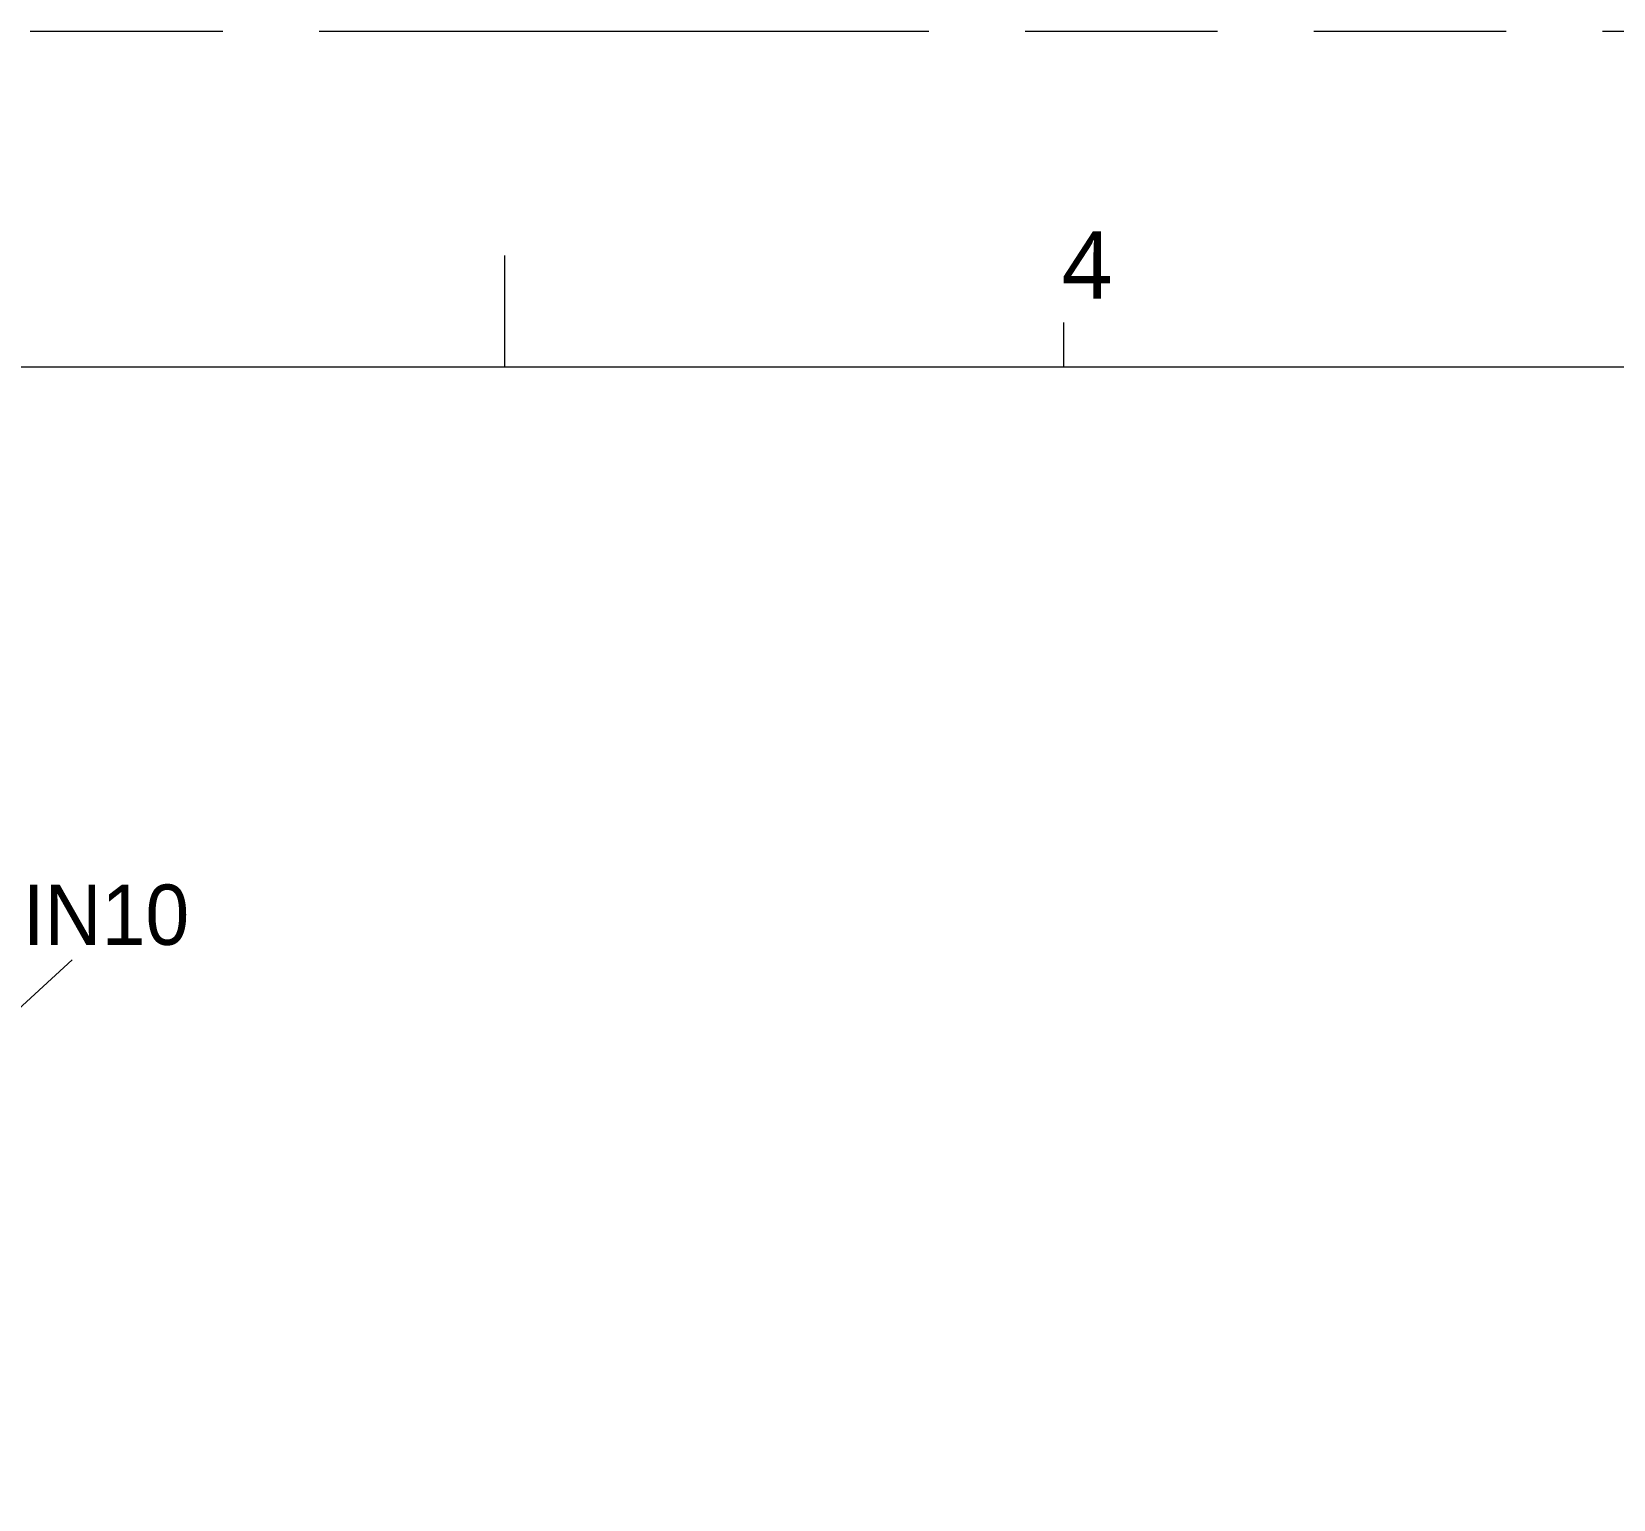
# Model space of a CAD drawing. Extents: x 3811 to 4077, y -444 to -307.
# Drawn here: x 3982.82 to 4007.47, y -366.17 to -343.3 of the extents above; entities that cross this region are included whole.
import ezdxf

# ---------------------------------------------------------------- set-up
doc = ezdxf.new("R2010")
doc.units = 0
doc.linetypes.add('PHANTOM', pattern=[29.5, 9.5, -1.5, 3, -1.5, 3, -1.5, 9.5])
doc.layers.get('0').update_dxf_attribs({"lineweight": 9})
doc.layers.add('0PAPERF', color=2, linetype='PHANTOM', lineweight=9, plot=False)
doc.layers.add('DIM', color=3, linetype='Continuous', lineweight=5)
doc.layers.add('備註', color=1, linetype='Continuous', lineweight=9)
doc.styles.get("Standard").update_dxf_attribs({"font": 'PMingLiU.ttf'})

msp = doc.modelspace()

# ---------------------------------------------------------------- linework, layer by layer
for p, q in [((3990.193, -348.532), (3990.193, -346.79)), ((4072.407, -348.532), (3937.938, -348.532))]:
    msp.add_line(p, q)
at = {"color": 0}
msp.add_line((3998.902, -348.532), (3998.902, -347.835), dxfattribs=at)
at = {"layer": '0PAPERF'}
msp.add_line((4076.798, -343.304), (3933.932, -343.304), dxfattribs=at)
at = {"layer": '備註', "color": 1, "linetype": 'Continuous'}
msp.add_line((3983.45, -357.762), (3974.31, -366.169), dxfattribs=at)

# ---------------------------------------------------------------- texts
at = {"layer": 'DIM', "color": 0, "insert": (3998.871, -346.419), "char_height": 1.04509, "width": 0.63628, "attachment_point": 1}
msp.add_mtext('{\\fMicrosoft JhengHei|b0|i0|c136|p0;4}', dxfattribs=at)
at = {"layer": '備註', "color": 1, "lineweight": 0, "insert": (3985.275, -356.592), "char_height": 0.93894, "attachment_point": 3}
msp.add_mtext('{\\fPMingLiU|b0|i0|c136|p2;\\C256; PIN10}', dxfattribs=at)

doc.saveas('drawing.dxf')
